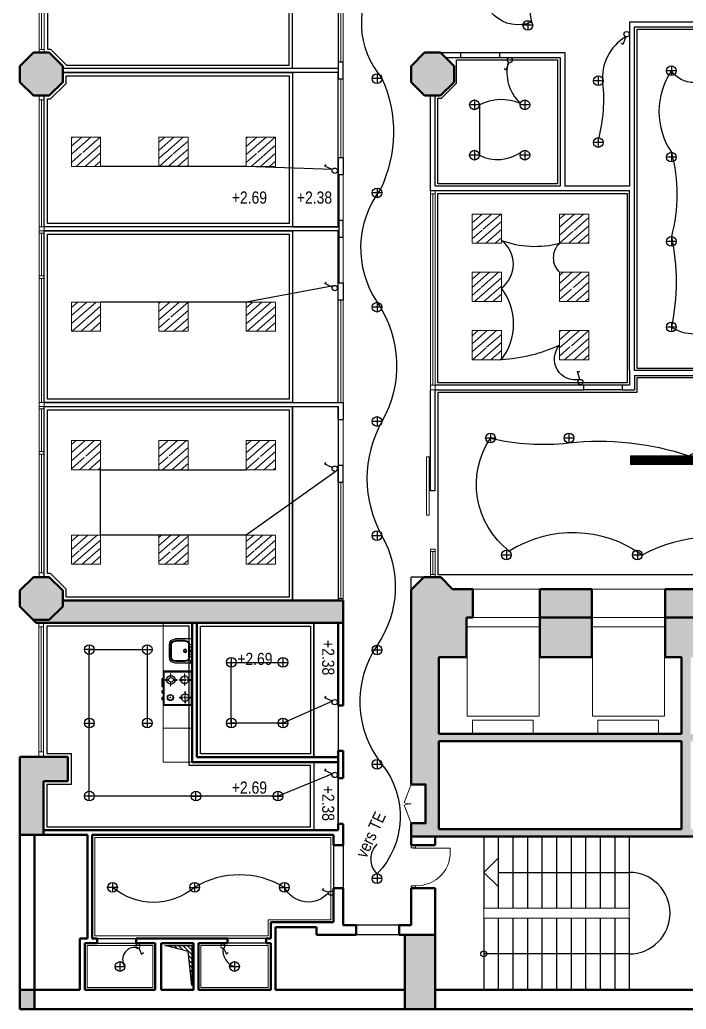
# Model space of a CAD drawing. Header units: millimetres. Extents: x 253 to 682, y -1208 to -847.
# Drawn here: x 324.19 to 337.92, y -1063.86 to -1043.48 of the extents above; entities that cross this region are included whole.
import ezdxf

# ---------------------------------------------------------------- set-up
doc = ezdxf.new("R2010")
doc.units = ezdxf.units.MM
doc.header["$LTSCALE"] = 10
doc.header["$MEASUREMENT"] = 0
doc.linetypes.add('AXES', pattern=[2, 1.25, -0.25, 0.25, -0.25])
for name, color, linetype, lineweight in [('ECLAIRAGE', 222, 'Continuous', 13), ('faux  plafond', 143, 'Continuous', 9), ('men-porte', 30, 'Continuous', 5), ('Men_porte', 30, 'Continuous', 5), ('MUR', 5, 'Continuous', 50), ('mur-bas', 190, 'Continuous', 20)]:
    doc.layers.add(name, color=color, linetype=linetype, lineweight=lineweight)
for name, color, linetype in [('Electricite', 224, 'Continuous'), ('Escalier', 241, 'Continuous'), ('FAU__Pl', 143, 'Continuous'), ('HACHURE', 252, 'Continuous'), ('POT', 7, 'Continuous'), ('Sanitaire', 4, 'Continuous')]:
    doc.layers.add(name, color=color, linetype=linetype)
doc.layers.add('hachures++', color=7, linetype='Continuous', lineweight=5, true_color=0xa8a8a8)
doc.styles.add('nouveau cartouche', font='ARIALN.TTF')

# ---------------------------------------------------------------- blocks, each defined once
blk = doc.blocks.new('etetetetet555')
at = {"layer": 'Sanitaire'}
for p, q in [((0.059, -0.148), (0.059, -0.155)), ((0.124, -0.148), (0.059, -0.148)), ((0.059, -0.155), (0.124, -0.155)), ((0.124, -0.155), (0.124, -0.148)), ((0.179, -0.032), (0.172, -0.032)), ((0.172, -0.032), (0.172, -0.097)), ((0.172, -0.097), (0.179, -0.097)), ((0.179, -0.193), (0.172, -0.193)), ((0.172, -0.193), (0.172, -0.259)), ((0.179, -0.097), (0.179, -0.032)), ((0.179, -0.259), (0.179, -0.193)), ((0.223, -0.148), (0.223, -0.155)), ((0.288, -0.148), (0.223, -0.148)), ((0.223, -0.155), (0.288, -0.155)), ((0.288, -0.155), (0.288, -0.148)), ((0.423, -0.14), (0.423, -0.147)), ((0.489, -0.14), (0.423, -0.14)), ((0.423, -0.147), (0.489, -0.147)), ((0.489, -0.147), (0.489, -0.14)), ((0.543, -0.032), (0.536, -0.032)), ((0.536, -0.032), (0.536, -0.097)), ((0.536, -0.097), (0.543, -0.097)), ((0.543, -0.193), (0.536, -0.193)), ((0.536, -0.193), (0.536, -0.259)), ((0.543, -0.097), (0.543, -0.032)), ((0.543, -0.259), (0.543, -0.193)), ((0.587, -0.14), (0.587, -0.147)), ((0.652, -0.14), (0.587, -0.14)), ((0.587, -0.147), (0.652, -0.147)), ((0.652, -0.147), (0.652, -0.14)), ((0.172, -0.259), (0.179, -0.259)), ((0.179, -0.311), (0.172, -0.311)), ((0.172, -0.311), (0.172, -0.376)), ((0.172, -0.376), (0.179, -0.376)), ((0.179, -0.376), (0.179, -0.311)), ((0.536, -0.259), (0.543, -0.259)), ((0.054, -0.437), (0.054, -0.444)), ((0.119, -0.437), (0.054, -0.437)), ((0.054, -0.444), (0.119, -0.444)), ((0.119, -0.444), (0.119, -0.437)), ((0.179, -0.49), (0.172, -0.49)), ((0.172, -0.49), (0.172, -0.555)), ((0.172, -0.555), (0.179, -0.555)), ((0.179, -0.555), (0.179, -0.49)), ((0.233, -0.437), (0.233, -0.444)), ((0.298, -0.437), (0.233, -0.437)), ((0.233, -0.444), (0.298, -0.444)), ((0.298, -0.444), (0.298, -0.437))]:
    blk.add_line(p, q, dxfattribs=at)
for points in [[(0.7, -0.6), (0.7, 0), (0, 0), (0, -0.6)], [(0.684, -0.584), (0.684, -0.016), (0.016, -0.016), (0.016, -0.584)], [(0.153, -0.622), (0.195, -0.622), (0.195, -0.603), (0.153, -0.603)], [(0.21, -0.622), (0.252, -0.622), (0.252, -0.603), (0.21, -0.603)], [(0.268, -0.622), (0.31, -0.622), (0.31, -0.603), (0.268, -0.603)], [(0.402, -0.622), (0.443, -0.622), (0.443, -0.603), (0.402, -0.603)], [(0.541, -0.622), (0.582, -0.622), (0.582, -0.603), (0.541, -0.603)]]:
    blk.add_lwpolyline(points, close=True, dxfattribs=at)
for centre, radius in [((0.176, -0.156), 0.0801), ((0.175, -0.15), 0.0236), ((0.541, -0.144), 0.0801), ((0.54, -0.142), 0.0186), ((0.175, -0.439), 0.0917), ((0.176, -0.434), 0.0464), ((0.54, -0.448), 0.0626), ((0.54, -0.448), 0.0554), ((0.54, -0.448), 0.00649)]:
    blk.add_circle(centre, radius, dxfattribs=at)
blk = doc.blocks.new('zrzerer')
at = {"layer": 'Sanitaire', "extrusion": (0, 0, -1)}
for p, q in [((0, 0), (0, -0.346)), ((0, 0), (0.497, 0)), ((0.376, 0), (0.376, -0.054)), ((0.497, 0), (0.497, -0.346)), ((0.03, -0.145), (0.03, -0.346)), ((0.044, -0.145), (0.044, -0.346)), ((0.122, 0), (0.122, -0.054)), ((0.376, -0.054), (0.122, -0.054)), ((0.376, -0.067), (0.122, -0.067)), ((0.172, -0.008), (0.326, -0.008)), ((0.172, -0.008), (0.172, -0.046)), ((0.326, -0.046), (0.172, -0.046)), ((0.326, -0.008), (0.326, -0.046)), ((0.454, -0.145), (0.454, -0.346)), ((0.467, -0.145), (0.467, -0.346)), ((0.376, -0.424), (0.122, -0.424)), ((0.376, -0.437), (0.122, -0.437)), ((0.376, -0.467), (0.122, -0.467))]:
    blk.add_line(p, q, dxfattribs=at)
for centre, radius in [((-0.249, -0.145), 0.0346), ((-0.249, -0.145), 0.025), ((-0.248, -0.026), 0.0117), ((-0.455, -0.026), 0.0173)]:
    blk.add_circle(centre, radius, dxfattribs=at)
for centre, radius, start, end in [((-0.122, -0.145), 0.091, 360, 90), ((-0.122, -0.145), 0.078, 360, 90), ((-0.376, -0.145), 0.091, 90, 180), ((-0.376, -0.145), 0.078, 90, 180), ((-0.122, -0.346), 0.122, 270, 360), ((-0.122, -0.346), 0.091, 270, 360), ((-0.122, -0.346), 0.078, 270, 360), ((-0.376, -0.346), 0.122, 180, 270), ((-0.376, -0.346), 0.091, 180, 270), ((-0.376, -0.346), 0.078, 180, 270)]:
    blk.add_arc(centre, radius, start, end, dxfattribs=at)
blk = doc.blocks.new('INTER1')
at = {"layer": 'Electricite'}
for p, q in [((0.025, 0.025), (0.101, 0.103)), ((0.101, 0.103), (0.118, 0.069))]:
    blk.add_line(p, q, dxfattribs=at)
blk.add_circle((0, 0), 0.0352, dxfattribs=at)
blk = doc.blocks.new('aaaaaaaa')
at = {"layer": 'Electricite'}
for p, q in [((0.033, -0.044), (0.135, -0.181)), ((0.135, -0.181), (0.092, -0.195))]:
    blk.add_line(p, q, dxfattribs=at)
blk.add_circle((0, 0), 0.0546, dxfattribs=at)
blk = doc.blocks.new('LLLL')
at = {"layer": 'ECLAIRAGE', "ltscale": 2}
h = blk.add_hatch(dxfattribs=at)
h.set_pattern_fill('ANSI31', color=2, angle=-183.8058, style=0)
h.set_pattern_definition([(221.19425, (-155.93447, 196.58356), (0.08232674, -0.09406013), [])])
h.paths.add_polyline_path([(-0.471, 0.286), (-0.304, 0.288), (-0.302, 0.24)], flags=16)
h.paths.add_polyline_path([(-0.6, 0.6), (-0.6, 0), (0, 0), (0, 0.6)])
at = {"layer": 'ECLAIRAGE', "ltscale": 3}
blk.add_lwpolyline([(-0.6, 0.6), (0, 0.6), (0, 0), (-0.6, 0)], close=True, dxfattribs=at)

msp = doc.modelspace()

# ---------------------------------------------------------------- hatches: boundary and pattern name
at = {"layer": 'FAU__Pl', "ltscale": 2}
h = msp.add_hatch(dxfattribs=at)
h.set_pattern_fill('ANSI31', color=2, scale=0.05, angle=90, style=0)
h.set_pattern_definition([(135, (332835.756721, -290655.478057), (-0.00441941738242, -0.00441941738242), [])])
h.paths.add_polyline_path([(339.371, -1052.457), (339.371, -1052.637), (336.771, -1052.637), (336.771, -1052.457)])
at = {"layer": 'hachures++'}
h = msp.add_hatch(color=256, dxfattribs=at)
h.dxf.hatch_style = 1
h.paths.add_polyline_path([(325.077, -1044.432), (324.797, -1044.152), (324.472, -1044.152), (324.192, -1044.432), (324.192, -1044.757), (324.472, -1045.037), (324.797, -1045.037), (325.077, -1044.757)])
h = msp.add_hatch(color=256, dxfattribs=at)
h.dxf.hatch_style = 1
h.paths.add_polyline_path([(333.137, -1044.432), (332.857, -1044.152), (332.532, -1044.152), (332.252, -1044.432), (332.252, -1044.757), (332.532, -1045.037), (332.857, -1045.037), (333.137, -1044.757)])
h = msp.add_hatch(color=256, dxfattribs=at)
h.dxf.hatch_style = 1
h.paths.add_polyline_path([(325.077, -1055.235), (324.797, -1054.955), (324.472, -1054.955), (324.192, -1055.235), (324.192, -1055.56), (324.472, -1055.84), (324.797, -1055.84), (325.077, -1055.56)])
h = msp.add_hatch(color=256, dxfattribs=at)
h.dxf.hatch_style = 1
h.paths.add_polyline_path([(337.826, -1058.339), (337.826, -1060.151), (332.827, -1060.151), (332.827, -1058.339)], flags=16)
h.paths.add_polyline_path([(338.015, -1058.339), (343.516, -1058.339), (343.516, -1060.151), (338.015, -1060.151)], flags=16)
h.paths.add_polyline_path([(343.048, -1055.202), (343.048, -1055.792), (343.194, -1055.792), (343.194, -1056.608), (343.516, -1056.608), (343.516, -1058.189), (338.015, -1058.189), (338.015, -1056.608), (338.589, -1056.608), (338.589, -1055.792), (337.489, -1055.792), (337.489, -1056.608), (337.826, -1056.608), (337.826, -1058.189), (332.827, -1058.189), (332.827, -1056.608), (333.397, -1056.608), (333.397, -1055.202), (333.107, -1055.202), (332.867, -1054.955), (332.518, -1054.955), (332.252, -1055.221), (332.252, -1059.228), (332.552, -1059.228), (332.552, -1060.028), (332.252, -1060.028), (332.252, -1060.301), (343.079, -1060.301), (343.079, -1060.364), (343.932, -1060.364), (343.932, -1060.028), (343.632, -1060.028), (343.632, -1059.228), (343.932, -1059.228), (343.932, -1055.202)])
h.paths.add_polyline_path([(343.712, -1055.202), (343.932, -1055.202), (343.692, -1054.955), (343.343, -1054.955), (343.095, -1055.203)])
h = msp.add_hatch(color=256, dxfattribs=at)
h.dxf.hatch_style = 1
h.paths.add_polyline_path([(342.933, -1055.202), (342.933, -1055.792), (343.048, -1055.792), (343.048, -1055.202)])
h.paths.add_polyline_path([(340.099, -1055.202), (340.099, -1055.792), (341.684, -1055.792), (341.684, -1055.202)])
h.paths.add_polyline_path([(337.489, -1055.202), (337.489, -1055.792), (338.589, -1055.792), (338.589, -1055.202)])
h.paths.add_polyline_path([(334.907, -1055.202), (334.907, -1055.792), (335.979, -1055.792), (335.979, -1055.202)])
h.paths.add_polyline_path([(333.527, -1055.792), (333.527, -1055.202), (333.397, -1055.202), (333.397, -1055.792)])
h = msp.add_hatch(color=256, dxfattribs=at)
h.dxf.hatch_style = 1
h.paths.add_polyline_path([(330.852, -1055.899), (330.852, -1055.442), (325.077, -1055.442), (325.077, -1055.56), (324.797, -1055.84), (324.472, -1055.84), (324.531, -1055.899)])
h = msp.add_hatch(color=256, dxfattribs=at)
h.dxf.hatch_style = 1
h.paths.add_polyline_path([(335.979, -1055.792), (334.907, -1055.792), (334.907, -1056.608), (335.979, -1056.608)])
h.paths.add_polyline_path([(341.684, -1055.792), (340.099, -1055.792), (340.099, -1056.608), (341.684, -1056.608)])
h = msp.add_hatch(color=256, dxfattribs=at)
h.dxf.hatch_style = 1
h.paths.add_polyline_path([(324.192, -1063.459), (324.192, -1063.859), (324.492, -1063.859), (324.492, -1063.459)])
h.paths.add_polyline_path([(324.192, -1058.659), (324.192, -1060.269), (324.682, -1060.269), (324.682, -1059.159), (325.182, -1059.159), (325.182, -1058.659)])
h = msp.add_hatch(color=256, dxfattribs=at)
h.dxf.hatch_style = 1
h.paths.add_polyline_path([(332.748, -1063.859), (332.748, -1062.328), (332.127, -1062.328), (332.127, -1063.859)])
h.paths.add_polyline_path([(344.056, -1063.859), (344.056, -1062.328), (343.436, -1062.328), (343.436, -1063.859)])
h = msp.add_hatch(dxfattribs=at)
h.set_pattern_fill('ANSI31', color=256, scale=0.5, angle=-90)
h.set_pattern_definition([(315, (333223.998664, -291262.29964), (0.044194173824, 0.044194173824), [])])
h.paths.add_polyline_path([(327.181, -1062.549), (327.734, -1062.549), (327.734, -1063.374), (327.658, -1062.67)])

# ---------------------------------------------------------------- linework, layer by layer
at = {"layer": 'Electricite', "linetype": 'AXES', "ltscale": 0.3}
for p, q in [((334.758, -1043.588), (334.558, -1043.588)), ((337.714, -1044.526), (337.514, -1044.526)), ((331.652, -1044.687), (331.452, -1044.687)), ((336.21, -1044.732), (336.01, -1044.732)), ((336.21, -1046.003), (336.01, -1046.003)), ((337.714, -1046.305), (337.514, -1046.305)), ((331.652, -1047.041), (331.452, -1047.041)), ((337.714, -1048.042), (337.514, -1048.042)), ((331.652, -1049.396), (331.452, -1049.396)), ((337.714, -1049.805), (337.514, -1049.805)), ((331.652, -1051.751), (331.452, -1051.751)), ((333.989, -1052.092), (333.789, -1052.092)), ((335.605, -1052.092), (335.405, -1052.092)), ((331.652, -1054.105), (331.452, -1054.105)), ((334.317, -1054.502), (334.117, -1054.502)), ((337.014, -1054.502), (336.814, -1054.502)), ((325.723, -1056.449), (325.523, -1056.449)), ((326.717, -1056.449), (326.917, -1056.449)), ((331.652, -1056.46), (331.452, -1056.46)), ((328.448, -1056.713), (328.648, -1056.713)), ((329.513, -1056.713), (329.713, -1056.713)), ((325.523, -1057.964), (325.723, -1057.964)), ((326.717, -1057.964), (326.917, -1057.964)), ((328.448, -1057.964), (328.648, -1057.964)), ((329.513, -1057.964), (329.713, -1057.964)), ((331.652, -1058.815), (331.452, -1058.815)), ((325.723, -1059.469), (325.523, -1059.469)), ((327.72, -1059.469), (327.92, -1059.469)), ((329.411, -1059.469), (329.611, -1059.469)), ((331.652, -1061.169), (331.452, -1061.169))]:
    msp.add_line(p, q, dxfattribs=at)
at = {"layer": 'Electricite'}
for p, q in [((334.658, -1043.488), (334.658, -1043.688)), ((337.614, -1044.426), (337.614, -1044.626)), ((331.552, -1044.587), (331.552, -1044.787)), ((336.11, -1044.632), (336.11, -1044.832)), ((336.11, -1045.903), (336.11, -1046.103)), ((337.614, -1046.205), (337.614, -1046.405)), ((331.552, -1046.941), (331.552, -1047.141)), ((337.614, -1047.942), (337.614, -1048.142)), ((331.552, -1049.296), (331.552, -1049.496)), ((337.614, -1049.705), (337.614, -1049.905)), ((331.552, -1051.651), (331.552, -1051.851)), ((333.889, -1051.992), (333.889, -1052.192)), ((335.505, -1051.992), (335.505, -1052.192)), ((331.552, -1054.005), (331.552, -1054.205)), ((334.217, -1054.402), (334.217, -1054.602)), ((336.914, -1054.402), (336.914, -1054.602)), ((325.623, -1056.349), (325.623, -1056.549)), ((326.817, -1056.349), (326.817, -1056.549)), ((331.552, -1056.36), (331.552, -1056.56)), ((328.548, -1056.613), (328.548, -1056.813)), ((329.613, -1056.613), (329.613, -1056.813)), ((325.623, -1057.864), (325.623, -1058.064)), ((326.817, -1057.864), (326.817, -1058.064)), ((328.548, -1057.864), (328.548, -1058.064)), ((329.613, -1057.864), (329.613, -1058.064)), ((331.552, -1058.715), (331.552, -1058.915)), ((325.623, -1059.569), (325.623, -1059.369)), ((327.82, -1059.569), (327.82, -1059.369)), ((329.511, -1059.569), (329.511, -1059.369)), ((331.552, -1061.069), (331.552, -1061.269))]:
    msp.add_line(p, q, dxfattribs=at)
at = {"layer": 'Electricite', "ltscale": 0.02}
for p, q in [((333.659, -1045.227), (333.459, -1045.227)), ((333.559, -1045.127), (333.559, -1045.327)), ((334.697, -1045.227), (334.497, -1045.227)), ((334.597, -1045.127), (334.597, -1045.327)), ((333.659, -1046.264), (333.459, -1046.264)), ((333.559, -1046.164), (333.559, -1046.364)), ((334.697, -1046.264), (334.497, -1046.264)), ((334.597, -1046.164), (334.597, -1046.364))]:
    msp.add_line(p, q, dxfattribs=at)
at = {"layer": 'Electricite', "color": 3, "linetype": 'AXES', "ltscale": 0.3}
for p, q in [((326.202, -1061.349), (326.002, -1061.349)), ((327.693, -1061.349), (327.893, -1061.349)), ((329.542, -1061.349), (329.742, -1061.349)), ((326.155, -1062.979), (326.355, -1062.979)), ((328.515, -1062.979), (328.715, -1062.979))]:
    msp.add_line(p, q, dxfattribs=at)
at = {"layer": 'Electricite', "color": 3}
for p, q in [((326.102, -1061.249), (326.102, -1061.449)), ((327.793, -1061.249), (327.793, -1061.449)), ((329.642, -1061.249), (329.642, -1061.449)), ((326.255, -1062.879), (326.255, -1063.079)), ((328.615, -1062.879), (328.615, -1063.079))]:
    msp.add_line(p, q, dxfattribs=at)
at = {"layer": 'Electricite', "ltscale": 0.02}
for points in [[(344.482, -1061.169, 0.325522), (344.482, -1058.815, -0.32324), (344.472, -1056.502, 0.330532), (344.431, -1054.105, -0.305281), (344.282, -1051.751, 0.247416), (344.382, -1049.496, -0.224022), (344.382, -1046.941, 0.224022), (344.382, -1044.787, -0.199877), (344.282, -1042.626, 0.274343), (342.243, -1042.522, -0.222308), (340.205, -1042.617, 0.19791), (338.067, -1042.617, -0.196872), (335.728, -1042.622, 0.627557), (334.732, -1043.521, -0.664162), (333.79, -1042.622, 0.30562), (331.556, -1042.522, 0.347405), (331.652, -1044.682, -0.221411), (331.62, -1046.968, 0.321064), (331.555, -1049.296, -0.28407), (331.652, -1051.751, 0.262807), (331.652, -1054.105, -0.285629), (331.556, -1056.36, 0.330214), (331.652, -1058.815, -0.376012), (331.556, -1061.069, 0.400435)], [(336.674, -1043.823, 0.288454), (336.199, -1044.776, -0.086454), (336.117, -1045.903, 0.135859)], [(338.301, -1043.728, 0.21917), (338.551, -1044.526, -0.518105), (337.614, -1044.526, 0.303072), (337.614, -1046.205, -0.134055), (337.614, -1047.942, -0.105746), (337.614, -1049.805, 0.295462), (338.551, -1049.805, -0.154811), (338.551, -1048.042, -0.134956), (338.645, -1046.405, 1.119135)], [(334.252, -1044.348, 0.271742), (334.501, -1045.197, 0.220925), (333.659, -1045.227), (333.659, -1046.264, 0.278932), (334.52, -1046.2, 0.589914)], [(335.727, -1050.886, -0.723191), (335.312, -1050.178, -0.099346), (334.112, -1050.478, 0.343665), (334.112, -1049.003, 0.50279), (334.112, -1048.019, 0.153732), (335.312, -1048.078, 0.437012), (335.312, -1048.678, -1.349293)], [(342.204, -1052.156, 0.251193), (340.766, -1052.096, -0.229035), (342.217, -1054.462, 0.250855), (339.684, -1054.432, 0.243869), (337.014, -1054.502, 0.30546), (334.276, -1054.421, -0.39707), (333.889, -1052.092, 0.086295), (335.498, -1052.192, -0.108891), (337.971, -1052.457, 0.227068), (338.497, -1051.795, -1.790862)], [(331.556, -1061.069, -0.421818), (331.556, -1060.461)], [(330.557, -1061.453, -0.538352), (329.642, -1061.349, 0.278613), (327.793, -1061.349, -0.366314), (326.102, -1061.349, -1.493405)], [(326.642, -1062.601, 0.726669), (326.355, -1062.979, 33.526541)], [(328.38, -1062.603, 0.380193), (328.615, -1062.979)]]:
    msp.add_lwpolyline(points, format="xyb", dxfattribs=at)
for points in [[(330.631, -1046.562), (328.857, -1046.495), (325.857, -1046.495)], [(330.654, -1048.956), (328.857, -1049.29), (325.857, -1049.29)], [(330.707, -1052.771), (328.857, -1054.091), (325.857, -1054.091), (325.857, -1052.745), (328.857, -1052.745)], [(330.631, -1059.01), (329.511, -1059.469), (325.623, -1059.469), (325.623, -1056.449), (326.817, -1056.449), (326.817, -1057.964)], [(330.631, -1057.511), (329.613, -1057.964), (328.548, -1057.964), (328.548, -1056.713), (329.613, -1056.713)]]:
    msp.add_lwpolyline(points, dxfattribs=at)
at = {"layer": 'Electricite'}
for centre in [(334.658, -1043.588), (337.614, -1044.526), (331.552, -1044.687), (336.11, -1044.732), (336.11, -1046.003), (337.614, -1046.305), (331.552, -1047.041), (337.614, -1048.042), (331.552, -1049.396), (337.614, -1049.805), (331.552, -1051.751), (333.889, -1052.092), (335.505, -1052.092), (331.552, -1054.105), (334.217, -1054.502), (336.914, -1054.502), (325.623, -1056.449), (326.817, -1056.449), (331.552, -1056.46), (328.548, -1056.713), (329.613, -1056.713), (325.623, -1057.964), (326.817, -1057.964), (328.548, -1057.964), (329.613, -1057.964), (331.552, -1058.815), (325.623, -1059.469), (327.82, -1059.469), (329.511, -1059.469), (331.552, -1061.169)]:
    msp.add_circle(centre, 0.1, dxfattribs=at)
at = {"layer": 'Electricite', "ltscale": 0.02}
for centre in [(333.559, -1045.227), (334.597, -1045.227), (333.559, -1046.264), (334.597, -1046.264)]:
    msp.add_circle(centre, 0.1, dxfattribs=at)
at = {"layer": 'Electricite', "color": 3}
for centre in [(326.102, -1061.349), (327.793, -1061.349), (329.642, -1061.349), (326.255, -1062.979), (328.615, -1062.979)]:
    msp.add_circle(centre, 0.1, dxfattribs=at)
at = {"layer": 'Escalier'}
for p, q in [((333.748, -1060.301), (333.748, -1061.78)), ((334.048, -1060.301), (334.048, -1061.78)), ((334.348, -1060.301), (334.348, -1061.78)), ((334.648, -1060.301), (334.648, -1061.78)), ((334.948, -1060.301), (334.948, -1061.78)), ((335.248, -1060.301), (335.248, -1061.78)), ((335.548, -1060.301), (335.548, -1061.78)), ((335.848, -1060.301), (335.848, -1061.78)), ((336.148, -1060.301), (336.148, -1061.78)), ((336.448, -1060.301), (336.448, -1061.78)), ((336.748, -1060.301), (336.748, -1061.78)), ((333.748, -1061.04), (334.048, -1060.749)), ((333.748, -1061.04), (334.048, -1061.332)), ((334.048, -1061.04), (336.748, -1061.04)), ((333.748, -1061.98), (333.748, -1063.459)), ((334.048, -1061.98), (334.048, -1063.459)), ((334.348, -1061.98), (334.348, -1063.459)), ((334.648, -1061.98), (334.648, -1063.459)), ((334.948, -1061.98), (334.948, -1063.459)), ((335.248, -1061.98), (335.248, -1063.459)), ((335.548, -1061.98), (335.548, -1063.459)), ((335.848, -1061.98), (335.848, -1063.459)), ((336.148, -1061.98), (336.148, -1063.459)), ((336.448, -1061.98), (336.448, -1063.459)), ((336.748, -1061.98), (336.748, -1063.459)), ((336.748, -1062.719), (333.748, -1062.719))]:
    msp.add_line(p, q, dxfattribs=at)
msp.add_circle((333.748, -1062.719), 0.06, dxfattribs=at)
msp.add_arc((336.748, -1061.88), 0.84, 270, 90, dxfattribs=at)
at = {"layer": 'FAU__Pl', "ltscale": 0.02}
for p, q in [((336.61, -1051.002), (335.81, -1051.002)), ((336.61, -1051.102), (335.81, -1051.102)), ((330.652, -1060.482), (330.652, -1061.368)), ((330.852, -1060.482), (330.852, -1061.368)), ((332.008, -1062.128), (331.123, -1062.128)), ((325.786, -1062.399), (326.587, -1062.399)), ((329.27, -1062.399), (328.47, -1062.399)), ((332.008, -1062.328), (331.123, -1062.328)), ((325.786, -1062.499), (326.587, -1062.499)), ((329.27, -1062.499), (328.47, -1062.499))]:
    msp.add_line(p, q, dxfattribs=at)
for points in [[(332.482, -1036.975), (332.182, -1036.675), (332.182, -1036.572), (329.532, -1036.572), (329.532, -1037.072), (328.892, -1037.072), (328.892, -1036.572), (325.292, -1036.572), (325.292, -1037.192), (324.662, -1037.192), (324.662, -1040.822), (325.162, -1040.822), (325.162, -1041.462), (324.762, -1041.462), (324.762, -1044.082), (324.826, -1044.082), (325.147, -1044.403), (325.147, -1044.412), (329.742, -1044.412), (329.742, -1041.552), (331.485, -1041.552), (332.482, -1041.552)], [(329.812, -1041.622), (330.752, -1041.622), (330.752, -1044.482), (329.812, -1044.482)], [(336.902, -1050.652), (339.232, -1050.652), (339.232, -1043.672), (336.902, -1043.672)], [(332.802, -1046.852), (332.802, -1045.087), (332.877, -1045.087), (333.187, -1044.778), (333.187, -1044.432), (333.187, -1044.302), (335.272, -1044.302), (335.272, -1046.852)], [(329.812, -1047.742), (324.692, -1047.742), (324.692, -1045.037), (324.797, -1045.037), (325.077, -1044.757), (325.077, -1044.562), (329.812, -1044.562)], [(329.742, -1047.672), (324.762, -1047.672), (324.762, -1045.107), (324.826, -1045.107), (325.147, -1044.786), (325.147, -1044.632), (329.742, -1044.632)], [(330.752, -1044.562), (329.812, -1044.562), (329.812, -1047.742), (330.752, -1047.742)], [(336.702, -1050.952), (332.802, -1050.952), (332.802, -1047.052), (336.702, -1047.052)], [(329.812, -1051.362), (324.692, -1051.362), (324.692, -1047.822), (329.812, -1047.822)], [(329.742, -1051.292), (324.762, -1051.292), (324.762, -1047.892), (329.742, -1047.892)], [(330.752, -1047.822), (329.812, -1047.822), (329.812, -1051.362), (330.752, -1051.362)], [(332.802, -1054.905), (343.332, -1054.905), (343.332, -1051.152), (339.232, -1051.152), (339.232, -1050.852), (336.902, -1050.852), (336.902, -1051.152), (332.802, -1051.152)], [(329.812, -1055.442), (325.077, -1055.442), (325.077, -1055.235), (324.797, -1054.955), (324.692, -1054.955), (324.692, -1051.442), (329.812, -1051.442)], [(329.742, -1055.372), (325.147, -1055.372), (325.147, -1055.206), (324.826, -1054.885), (324.762, -1054.885), (324.762, -1051.512), (329.742, -1051.512)], [(329.812, -1051.442), (330.752, -1051.442), (330.752, -1055.442), (329.812, -1055.442)], [(330.182, -1058.839), (327.683, -1058.839), (327.683, -1055.969), (324.752, -1055.969), (324.752, -1058.589), (325.252, -1058.589), (325.252, -1059.229), (324.752, -1059.229), (324.752, -1060.099), (330.182, -1060.099)], [(330.252, -1058.669), (327.842, -1058.669), (327.842, -1055.899), (330.252, -1055.899)], [(330.182, -1058.599), (327.912, -1058.599), (327.912, -1055.969), (330.182, -1055.969)], [(330.752, -1058.669), (330.252, -1058.669), (330.252, -1055.899), (330.752, -1055.899)], [(330.752, -1058.769), (330.252, -1058.769), (330.252, -1060.169), (330.752, -1060.169)]]:
    msp.add_lwpolyline(points, close=True, dxfattribs=at)
for points in [[(333.279, -1044.152), (334.079, -1044.152)], [(333.279, -1044.252), (334.079, -1044.252)]]:
    msp.add_lwpolyline(points, dxfattribs=at)
at = {"layer": 'FAU__Pl', "ltscale": 3}
msp.add_lwpolyline([(330.752, -1059.099), (330.752, -1060.039)], dxfattribs=at)
at = {"layer": 'faux  plafond', "lineweight": 30, "ltscale": 2}
for p, q in [((336.852, -1050.702), (336.852, -1043.622)), ((336.852, -1043.622), (338.37, -1043.622)), ((332.857, -1044.152), (333.279, -1044.152)), ((332.957, -1044.252), (333.279, -1044.252)), ((334.079, -1044.152), (335.422, -1044.152)), ((334.079, -1044.252), (335.322, -1044.252)), ((335.322, -1044.252), (335.322, -1046.902)), ((335.422, -1044.152), (335.422, -1046.902)), ((332.652, -1047.002), (332.652, -1045.037)), ((332.752, -1046.902), (332.752, -1045.037)), ((332.752, -1046.902), (332.752, -1045.037)), ((336.752, -1050.702), (336.752, -1051.002)), ((339.282, -1050.702), (336.852, -1050.702)), ((336.852, -1050.802), (339.282, -1050.802)), ((336.852, -1050.802), (336.852, -1051.102)), ((335.81, -1051.002), (332.752, -1051.002)), ((332.752, -1051.102), (335.81, -1051.102)), ((336.752, -1051.002), (336.61, -1051.002)), ((336.61, -1051.102), (336.852, -1051.102)), ((332.518, -1054.955), (332.252, -1054.955)), ((332.252, -1055.221), (332.252, -1054.955))]:
    msp.add_line(p, q, dxfattribs=at)
for points in [[(338.37, -1043.522), (336.752, -1043.522), (336.752, -1046.902), (335.422, -1046.902)], [(333.279, -1044.252), (333.279, -1044.152)], [(334.079, -1044.252), (334.079, -1044.152)], [(336.752, -1050.702), (336.752, -1047.002), (332.652, -1047.002), (332.652, -1045.037)], [(335.322, -1046.902), (332.752, -1046.902)], [(335.81, -1051.102), (335.81, -1051.002)], [(336.61, -1051.102), (336.61, -1051.002)]]:
    msp.add_lwpolyline(points, dxfattribs=at)
at = {"layer": 'faux  plafond', "ltscale": 3}
for points in [[(339.371, -1052.457), (339.371, -1052.637), (336.771, -1052.637), (336.771, -1052.457)], [(326.931, -1063.409), (326.931, -1062.549), (325.58, -1062.549), (325.58, -1063.409)], [(329.31, -1063.409), (329.31, -1062.549), (327.92, -1062.549), (327.92, -1063.409)]]:
    msp.add_lwpolyline(points, close=True, dxfattribs=at)
msp.add_lwpolyline([(329.31, -1062.349), (329.31, -1062.019), (330.602, -1062.019), (330.602, -1060.319), (325.736, -1060.319), (325.736, -1062.349), (329.31, -1062.349)], dxfattribs=at)
at = {"layer": 'HACHURE'}
msp.add_lwpolyline([(327.181, -1062.549), (327.734, -1062.549), (327.734, -1063.374), (327.658, -1062.67), (327.181, -1062.549)], dxfattribs=at)
msp.add_lwpolyline([(327.181, -1062.549), (327.734, -1062.549), (327.734, -1063.374), (327.658, -1062.67), (327.181, -1062.549)], dxfattribs=at)
at = {"layer": 'hachures++', "ltscale": 3}
for p, q in [((330.772, -1047.604), (330.772, -1046.664)), ((330.852, -1047.604), (330.852, -1046.664)), ((330.772, -1048.894), (330.772, -1047.954)), ((330.852, -1048.894), (330.852, -1047.954)), ((330.752, -1052.648), (330.752, -1051.708)), ((330.852, -1052.648), (330.852, -1051.708))]:
    msp.add_line(p, q, dxfattribs=at)
at = {"layer": 'men-porte', "ltscale": 3}
for p, q in [((330.802, -1044.344), (330.802, -1041.722)), ((330.852, -1044.344), (330.852, -1041.722))]:
    msp.add_line(p, q, dxfattribs=at)
at = {"layer": 'men-porte', "lineweight": 30, "ltscale": 3}
for p, q in [((330.752, -1046.314), (330.852, -1046.314)), ((330.752, -1046.664), (330.852, -1046.664)), ((330.772, -1047.604), (330.852, -1047.604)), ((330.772, -1047.954), (330.772, -1047.604)), ((330.852, -1047.954), (330.852, -1047.604)), ((330.772, -1047.954), (330.852, -1047.954)), ((330.752, -1048.894), (330.852, -1048.894)), ((330.752, -1049.244), (330.852, -1049.244)), ((332.652, -1053.178), (332.652, -1051.102)), ((332.752, -1053.178), (332.752, -1051.102)), ((324.692, -1051.362), (330.852, -1051.362)), ((324.692, -1051.442), (330.752, -1051.442)), ((330.752, -1051.708), (330.752, -1051.442)), ((330.752, -1051.708), (330.852, -1051.708)), ((330.752, -1052.648), (330.852, -1052.648)), ((330.752, -1052.998), (330.852, -1052.998)), ((332.752, -1053.178), (332.652, -1053.178))]:
    msp.add_line(p, q, dxfattribs=at)
at = {"layer": 'men-porte', "ltscale": 3}
for points in [[(324.592, -1044.152), (324.592, -1041.392)], [(324.692, -1044.152), (324.692, -1041.392)], [(324.642, -1044.086), (324.642, -1041.462)], [(332.652, -1047.002), (332.652, -1051.002)], [(332.652, -1047.059), (332.752, -1047.059)], [(332.702, -1047.059), (332.702, -1051.002)], [(324.592, -1047.742), (324.592, -1054.955)], [(324.692, -1047.742), (324.692, -1054.955)], [(324.692, -1051.362), (324.592, -1051.362)], [(324.592, -1054.872), (324.692, -1054.872)], [(330.752, -1055.399), (330.852, -1055.399)]]:
    msp.add_lwpolyline(points, dxfattribs=at)
at = {"layer": 'men-porte', "lineweight": 30, "ltscale": 3}
for points in [[(330.752, -1044.344), (330.852, -1044.344)], [(330.752, -1044.344), (330.752, -1044.694)], [(330.852, -1044.694), (330.852, -1044.344)], [(330.752, -1044.482), (325.077, -1044.482)], [(330.752, -1044.562), (325.077, -1044.562)], [(330.752, -1044.694), (330.852, -1044.694)], [(330.752, -1046.314), (330.752, -1046.664)], [(330.852, -1046.314), (330.852, -1046.664)], [(330.772, -1047.742), (324.692, -1047.742)], [(330.772, -1047.822), (324.692, -1047.822)], [(330.752, -1049.244), (330.752, -1048.894)], [(330.852, -1048.894), (330.852, -1049.244)], [(330.852, -1051.362), (330.852, -1051.708)], [(330.752, -1052.998), (330.752, -1052.648)], [(330.852, -1052.998), (330.852, -1052.648)]]:
    msp.add_lwpolyline(points, dxfattribs=at)
at = {"layer": 'men-porte', "ltscale": 3}
msp.add_lwpolyline([(332.752, -1051.002), (332.752, -1051.102), (332.652, -1051.102), (332.652, -1051.002)], close=True, dxfattribs=at)
at = {"layer": 'Men_porte', "ltscale": 2}
for p, q in [((330.752, -1044.344), (330.752, -1041.722)), ((324.592, -1044.086), (324.692, -1044.086)), ((330.752, -1046.393), (330.752, -1044.694)), ((330.802, -1046.314), (330.802, -1044.694)), ((330.852, -1046.393), (330.852, -1044.694)), ((324.592, -1045.123), (324.692, -1045.123)), ((332.752, -1051.002), (332.752, -1047.002)), ((330.752, -1051.362), (330.752, -1049.244)), ((330.802, -1051.362), (330.802, -1049.244)), ((330.852, -1051.362), (330.852, -1049.244)), ((330.752, -1055.442), (330.752, -1052.998)), ((330.802, -1055.399), (330.802, -1052.998)), ((330.852, -1055.442), (330.852, -1052.998)), ((332.652, -1054.955), (332.652, -1054.378)), ((332.752, -1054.378), (332.652, -1054.378)), ((332.752, -1054.428), (332.652, -1054.428)), ((332.702, -1054.905), (332.702, -1054.428)), ((332.752, -1054.955), (332.752, -1054.378)), ((332.752, -1054.905), (332.652, -1054.905)), ((333.527, -1055.202), (334.907, -1055.202)), ((335.979, -1055.202), (337.489, -1055.202)), ((333.527, -1055.792), (334.907, -1055.792)), ((335.979, -1055.792), (337.489, -1055.792))]:
    msp.add_line(p, q, dxfattribs=at)
at = {"layer": 'Men_porte'}
for p, q in [((324.592, -1045.037), (324.592, -1047.742)), ((324.692, -1045.037), (324.692, -1047.742)), ((324.642, -1045.123), (324.642, -1047.742)), ((324.642, -1047.872), (324.642, -1048.284)), ((324.642, -1047.872), (324.642, -1048.752)), ((324.642, -1048.802), (324.642, -1051.362)), ((324.642, -1051.492), (324.642, -1051.904)), ((324.642, -1051.492), (324.642, -1052.372)), ((324.642, -1052.422), (324.642, -1054.872)), ((324.582, -1058.659), (324.582, -1055.899)), ((324.582, -1055.982), (324.682, -1055.982)), ((324.632, -1058.559), (324.632, -1055.982)), ((324.682, -1058.659), (324.682, -1055.899)), ((324.582, -1058.559), (324.682, -1058.559)), ((332.252, -1059.228), (332.11, -1059.602)), ((332.252, -1059.228), (332.11, -1059.602)), ((332.252, -1060.028), (332.11, -1059.654)), ((332.252, -1060.028), (332.11, -1059.654))]:
    msp.add_line(p, q, dxfattribs=at)
for points in [[(324.592, -1047.742), (324.692, -1047.742)], [(324.592, -1047.822), (324.692, -1047.822)], [(324.592, -1047.872), (324.692, -1047.872)], [(324.592, -1048.752), (324.692, -1048.752)], [(324.592, -1048.802), (324.692, -1048.802)], [(324.592, -1051.442), (324.692, -1051.442)], [(324.592, -1051.492), (324.692, -1051.492)], [(324.592, -1052.372), (324.692, -1052.372)], [(324.592, -1052.422), (324.692, -1052.422)]]:
    msp.add_lwpolyline(points, dxfattribs=at)
at = {"layer": 'Men_porte', "color": 4, "ltscale": 2}
msp.add_lwpolyline([(332.622, -1052.478), (332.622, -1053.678), (332.572, -1053.678), (332.572, -1052.478)], close=True, dxfattribs=at)
at = {"layer": 'Men_porte'}
for points in [[(332.344, -1060.482), (332.344, -1060.536), (332.252, -1060.536), (332.252, -1060.482)], [(332.344, -1061.314), (332.344, -1061.368), (332.252, -1061.368), (332.252, -1061.314)]]:
    msp.add_lwpolyline(points, close=True, dxfattribs=at)
msp.add_lwpolyline([(332.344, -1061.314, 0.461572), (333.056, -1060.541), (332.297, -1060.541)], format="xyb", dxfattribs=at)
for centre, start, end in [((332.252, -1059.228), 249.213, 270), ((332.252, -1059.228), 249.213, 270), ((332.252, -1060.028), 90, 110.787), ((332.252, -1060.028), 90, 110.787)]:
    msp.add_arc(centre, 0.4, start, end, dxfattribs=at)
at = {"layer": 'MUR', "ltscale": 2}
for p, q in [((324.472, -1044.152), (324.192, -1044.432)), ((324.797, -1044.152), (324.472, -1044.152)), ((325.077, -1044.432), (324.797, -1044.152)), ((332.532, -1044.152), (332.252, -1044.432)), ((332.857, -1044.152), (332.532, -1044.152)), ((333.137, -1044.432), (332.857, -1044.152)), ((324.192, -1044.757), (324.192, -1044.432)), ((332.252, -1044.757), (332.252, -1044.432)), ((324.797, -1045.037), (325.077, -1044.757)), ((332.857, -1045.037), (333.137, -1044.757)), ((324.797, -1045.037), (324.472, -1045.037)), ((332.857, -1045.037), (332.532, -1045.037)), ((324.472, -1054.955), (324.192, -1055.235)), ((324.797, -1054.955), (324.472, -1054.955)), ((325.077, -1055.235), (324.797, -1054.955)), ((324.192, -1055.56), (324.192, -1055.235)), ((324.797, -1055.84), (325.077, -1055.56)), ((324.797, -1055.84), (324.472, -1055.84))]:
    msp.add_line(p, q, dxfattribs=at)
at = {"layer": 'MUR'}
for p, q in [((325.077, -1044.432), (325.077, -1044.757)), ((333.137, -1044.432), (333.137, -1044.757)), ((324.472, -1045.037), (324.192, -1044.757)), ((332.532, -1045.037), (332.252, -1044.757)), ((332.518, -1054.955), (332.252, -1055.221)), ((332.518, -1054.955), (332.867, -1054.955)), ((332.518, -1054.955), (332.867, -1054.955)), ((332.867, -1054.955), (333.107, -1055.202)), ((325.077, -1055.235), (325.077, -1055.56)), ((332.252, -1059.228), (332.252, -1055.221)), ((333.107, -1055.202), (333.527, -1055.202)), ((333.527, -1055.792), (333.527, -1055.202)), ((334.907, -1055.202), (335.979, -1055.202)), ((334.907, -1055.792), (334.907, -1055.202)), ((335.979, -1055.792), (335.979, -1055.202)), ((337.489, -1055.202), (338.589, -1055.202)), ((337.489, -1055.792), (337.489, -1055.202)), ((330.852, -1055.442), (325.077, -1055.442)), ((330.852, -1055.442), (330.852, -1055.899)), ((324.531, -1055.899), (324.192, -1055.56)), ((333.527, -1055.792), (333.397, -1055.792)), ((333.397, -1055.792), (333.397, -1056.608)), ((335.979, -1055.792), (334.907, -1055.792)), ((334.907, -1055.792), (334.907, -1056.608)), ((335.979, -1055.792), (335.979, -1056.608)), ((338.589, -1055.792), (337.489, -1055.792)), ((337.489, -1055.792), (337.489, -1056.608)), ((330.852, -1055.899), (324.531, -1055.899)), ((327.742, -1058.769), (327.742, -1055.899)), ((327.842, -1058.669), (327.842, -1055.899)), ((330.752, -1057.599), (330.752, -1055.899)), ((330.852, -1057.599), (330.852, -1055.899)), ((333.397, -1056.608), (332.827, -1056.608)), ((332.827, -1058.189), (332.827, -1056.608)), ((335.979, -1056.608), (334.907, -1056.608)), ((337.489, -1056.608), (337.826, -1056.608)), ((337.826, -1058.189), (337.826, -1056.608)), ((330.752, -1057.599), (330.852, -1057.599)), ((337.826, -1058.189), (332.827, -1058.189)), ((332.827, -1058.339), (332.827, -1060.151)), ((337.826, -1058.339), (332.827, -1058.339)), ((337.826, -1060.151), (337.826, -1058.339)), ((324.192, -1058.659), (324.682, -1058.659)), ((324.192, -1058.659), (324.192, -1063.859)), ((324.682, -1058.659), (325.182, -1058.659)), ((325.182, -1058.659), (325.182, -1059.159)), ((327.842, -1058.669), (330.752, -1058.669)), ((330.752, -1059.099), (330.752, -1058.539)), ((330.852, -1059.099), (330.852, -1058.539)), ((327.742, -1058.769), (330.752, -1058.769)), ((330.752, -1059.099), (330.852, -1059.099)), ((324.682, -1059.159), (324.682, -1060.269)), ((325.182, -1059.159), (324.682, -1059.159)), ((330.752, -1060.169), (330.752, -1060.039)), ((330.852, -1060.039), (330.752, -1060.039)), ((330.852, -1060.169), (330.852, -1060.039)), ((332.252, -1060.482), (332.252, -1060.028)), ((332.827, -1060.151), (337.826, -1060.151)), ((324.192, -1060.269), (324.682, -1060.269)), ((324.492, -1060.269), (324.492, -1063.859)), ((324.682, -1060.169), (330.752, -1060.169)), ((324.682, -1060.269), (325.586, -1060.269)), ((325.586, -1062.399), (325.586, -1060.269)), ((325.686, -1060.269), (330.652, -1060.269)), ((325.686, -1062.399), (325.686, -1060.269)), ((330.652, -1060.482), (330.652, -1060.269)), ((330.852, -1060.482), (330.852, -1060.169)), ((332.252, -1060.301), (343.079, -1060.301)), ((332.748, -1060.482), (332.748, -1060.301)), ((330.852, -1060.482), (330.652, -1060.482)), ((332.252, -1060.482), (332.748, -1060.482)), ((330.652, -1062.069), (330.652, -1061.368)), ((330.852, -1061.368), (330.652, -1061.368)), ((330.852, -1062.128), (330.852, -1061.368)), ((332.252, -1062.128), (332.252, -1061.368)), ((332.252, -1061.368), (332.748, -1061.368)), ((332.748, -1061.368), (332.748, -1063.859)), ((330.302, -1062.069), (329.36, -1062.069)), ((330.652, -1062.069), (329.36, -1062.069)), ((329.36, -1062.069), (329.36, -1062.399)), ((330.302, -1062.169), (329.46, -1062.169)), ((329.46, -1062.169), (329.46, -1063.459)), ((330.302, -1062.328), (330.302, -1062.169)), ((331.123, -1062.128), (330.852, -1062.128)), ((331.123, -1062.128), (331.123, -1062.328)), ((332.008, -1062.128), (332.252, -1062.128)), ((332.008, -1062.128), (332.008, -1062.328)), ((325.43, -1063.459), (325.43, -1062.399)), ((325.586, -1062.399), (325.43, -1062.399)), ((325.786, -1062.399), (325.686, -1062.399)), ((325.786, -1062.399), (325.786, -1062.499)), ((328.47, -1062.399), (326.587, -1062.399)), ((326.587, -1062.499), (326.587, -1062.399)), ((326.981, -1062.399), (326.981, -1062.399)), ((328.47, -1062.399), (328.47, -1062.499)), ((329.36, -1062.399), (329.27, -1062.399)), ((329.27, -1062.399), (329.27, -1062.499)), ((331.123, -1062.328), (330.302, -1062.328)), ((332.008, -1062.328), (332.452, -1062.328)), ((332.127, -1063.859), (332.127, -1062.328)), ((332.127, -1062.328), (332.748, -1062.328)), ((325.53, -1063.459), (325.53, -1062.499)), ((325.786, -1062.499), (325.53, -1062.499)), ((326.981, -1062.499), (326.587, -1062.499)), ((326.981, -1063.459), (326.981, -1062.499)), ((327.77, -1062.499), (327.101, -1062.499)), ((327.101, -1063.459), (327.101, -1062.499)), ((327.77, -1063.459), (327.77, -1062.499)), ((328.47, -1062.499), (327.87, -1062.499)), ((327.87, -1063.459), (327.87, -1062.499)), ((329.36, -1062.499), (329.27, -1062.499)), ((329.36, -1062.499), (329.36, -1063.459)), ((325.43, -1063.459), (324.192, -1063.459)), ((325.017, -1063.459), (325.43, -1063.459)), ((326.981, -1063.459), (325.53, -1063.459)), ((327.77, -1063.459), (327.101, -1063.459)), ((329.36, -1063.459), (327.87, -1063.459)), ((329.46, -1063.459), (332.127, -1063.459)), ((332.748, -1063.459), (343.436, -1063.459)), ((324.192, -1063.859), (351.912, -1063.859))]:
    msp.add_line(p, q, dxfattribs=at)
for points in [[(330.752, -1058.539), (330.852, -1058.539)], [(332.252, -1060.028), (332.552, -1060.028), (332.552, -1059.228), (332.252, -1059.228)]]:
    msp.add_lwpolyline(points, dxfattribs=at)
at = {"layer": 'mur-bas', "ltscale": 2}
for p, q in [((327.142, -1055.899), (327.142, -1058.769)), ((327.742, -1058.069), (327.142, -1058.069)), ((327.142, -1058.769), (327.742, -1058.769))]:
    msp.add_line(p, q, dxfattribs=at)
at = {"layer": 'mur-bas'}
for p, q in [((336.748, -1061.78), (333.748, -1061.78)), ((333.748, -1061.98), (333.748, -1061.78)), ((336.748, -1061.98), (336.748, -1061.78)), ((336.748, -1061.98), (333.748, -1061.98))]:
    msp.add_line(p, q, dxfattribs=at)
for points in [[(334.888, -1055.979), (334.888, -1057.823), (333.406, -1057.823), (333.406, -1055.979)], [(337.47, -1055.979), (337.47, -1057.823), (335.988, -1057.823), (335.988, -1055.979)], [(334.77, -1057.907), (334.77, -1058.171), (333.517, -1058.171), (333.517, -1057.907)], [(337.352, -1057.907), (337.352, -1058.171), (336.099, -1058.171), (336.099, -1057.907)]]:
    msp.add_lwpolyline(points, close=True, dxfattribs=at)

# ---------------------------------------------------------------- block references
at = {"layer": 'Electricite', "linetype": 'AXES', "ltscale": 0.02}
for p, rotation in [((336.694, -1043.772), 301.9908153699132), ((334.287, -1044.306), 301.9908153699132), ((330.68, -1046.584), 209.1897670178199), ((330.68, -1049.003), 209.1897670178199), ((335.741, -1050.939), 158.0094685514592), ((330.68, -1052.724), 209.1897670178199), ((330.68, -1057.533), 209.1897670178199), ((330.68, -1059.032), 209.1897670178199)]:
    msp.add_blockref('aaaaaaaa', p, dxfattribs=dict(at, rotation=rotation))
at = {"layer": 'faux  plafond'}
for p in [(325.857, -1046.495), (327.657, -1046.495), (329.457, -1046.495), (334.112, -1048.078), (335.912, -1048.078), (334.112, -1049.278), (335.912, -1049.278), (325.857, -1049.89), (327.657, -1049.89), (329.457, -1049.89), (334.112, -1050.478), (335.912, -1050.478), (325.857, -1052.745), (327.657, -1052.745), (329.457, -1052.745), (325.857, -1054.691), (327.657, -1054.691), (329.457, -1054.691)]:
    msp.add_blockref('LLLL', p, dxfattribs=at)
at = {"layer": 'POT'}
for p, xscale, yscale, zscale, rotation in [((330.6, -1061.468), 1.285037467131455, 1.285037467131455, 1.285037467131455, 115.811855640817), ((326.624, -1062.559), -1.285037467131455, 1.285037467197982, 1.285037467119348, 160.3779940622412), ((328.372, -1062.559), -1.285037467131455, 1.285037467197982, 1.285037467119348, 160.3779940622412)]:
    msp.add_blockref('INTER1', p, dxfattribs=dict(at, xscale=xscale, yscale=yscale, zscale=zscale, rotation=rotation))
at = {"layer": 'Sanitaire', "rotation": 270}
for name, p in [('zrzerer', (327.742, -1056.23)), ('etetetetet555', (327.742, -1056.898))]:
    msp.add_blockref(name, p, dxfattribs=at)

# ---------------------------------------------------------------- texts
at = {"layer": 'Electricite', "ltscale": 0.02, "style": 'nouveau cartouche'}
msp.add_text('vers TE', height=0.25, rotation=65.034, dxfattribs=at).set_placement((331.326, -1060.764))
at = {"layer": 'FAU__Pl', "ltscale": 3, "style": 'nouveau cartouche'}
for s, p in [('+2.69', (328.56, -1047.262)), ('+2.38', (329.901, -1047.262)), ('+2.69', (328.673, -1056.767)), ('+2.69', (328.56, -1059.418))]:
    msp.add_text(s, height=0.25, dxfattribs=at).set_placement(p)
for p in [(330.421, -1056.254), (330.421, -1059.256)]:
    msp.add_text('+2.38', height=0.25, rotation=270, dxfattribs=at).set_placement(p)

doc.saveas('drawing.dxf')
